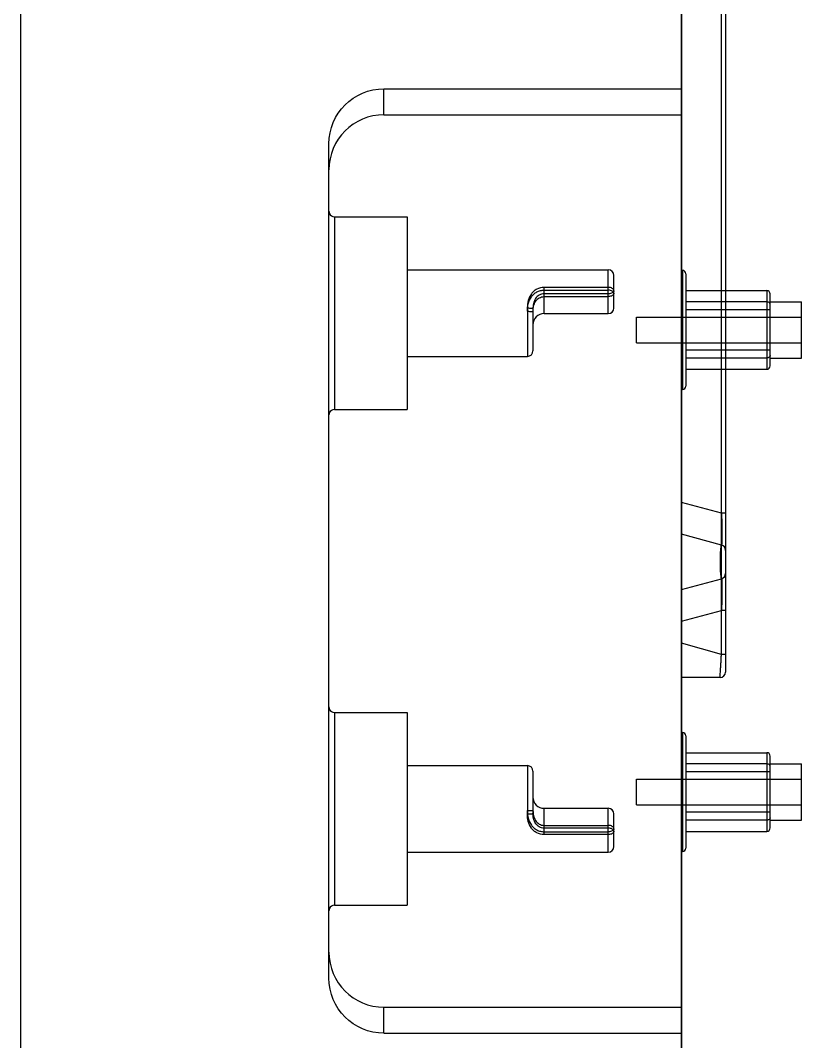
# Model space of a CAD drawing. Header units: millimetres. Extents: x 27300 to 28436, y -21252 to -20448.
# Drawn here: x 27525.7 to 27596.6, y -20778.1 to -20685.4 of the extents above; entities that cross this region are included whole.
import ezdxf

# ---------------------------------------------------------------- set-up
doc = ezdxf.new("R2010")
doc.units = ezdxf.units.MM
doc.header["$LTSCALE"] = 8
doc.layers.add('Cav-cor', color=30, linetype='Continuous')
doc.layers.add('WT', color=4, linetype='Continuous')

# ---------------------------------------------------------------- blocks, each defined once
blk = doc.blocks.new('20160901.200809')
at = {"layer": 'Cav-cor', "color": 241}
for p, q in [((-0.396, -29.877), (-0.396, 122.552)), ((3.604, 115.642), (3.604, 9.07)), ((3.233, 10.668), (3.233, 80.69)), ((-27.396, 62.007), (-0.396, 62.007)), ((-27.396, 59.649), (-27.396, 62.007)), ((-27.396, 59.649), (-0.396, 59.649)), ((-32.396, -18.703), (-32.396, 57)), ((-31.896, 50.399), (-25.296, 50.399)), ((-31.896, 50.399), (-31.896, 32.899)), ((-25.296, 50.399), (-25.296, 32.899)), ((-25.296, 45.576), (-7.038, 45.576)), ((-7.038, 41.598), (-7.038, 45.576)), ((-0.396, 45.525), (-0.306, 45.525)), ((-0.306, 45.525), (-0.306, 34.713)), ((-6.528, 42.108), (-6.528, 45.066)), ((0, 45.219), (0, 35.019)), ((-7.038, 43.981), (-12.852, 43.981)), ((-12.852, 41.598), (-12.852, 43.981)), ((-12.852, 43.728), (-7.038, 43.728)), ((0, 43.689), (7.344, 43.689)), ((7.344, 43.689), (7.344, 36.549)), ((-7.038, 43.399), (-12.852, 43.399)), ((-12.852, 43.146), (-7.038, 43.146)), ((7.344, 42.668), (0, 42.668)), ((7.65, 40.626), (7.65, 43.383)), ((7.65, 42.669), (10.506, 42.669)), ((10.506, 37.569), (10.506, 42.669)), ((-14.382, 42.114), (-14.382, 37.722)), ((-13.872, 42.054), (-13.872, 38.232)), ((7.65, 41.94), (0, 41.94)), ((-12.852, 41.598), (-7.038, 41.598)), ((-4.488, 41.292), (-0.396, 41.292)), ((-4.488, 38.946), (-4.488, 41.292)), ((-0.396, 41.292), (10.506, 41.292)), ((-4.488, 38.946), (-0.396, 38.946)), ((-0.396, 38.946), (10.506, 38.946)), ((7.65, 36.855), (7.65, 39.611)), ((7.65, 38.298), (0, 38.298)), ((-25.296, 37.722), (-14.382, 37.722)), ((7.344, 37.569), (0, 37.569)), ((7.65, 37.569), (10.506, 37.569)), ((0, 36.549), (7.344, 36.549)), ((-0.396, 34.713), (-0.306, 34.713)), ((-31.896, 32.899), (-25.296, 32.899)), ((3.233, 23.495), (-0.396, 24.467)), ((3.604, 23.495), (3.233, 23.495)), ((3.233, 20.597), (-0.396, 21.569)), ((-0.396, 16.569), (3.233, 17.542)), ((-0.396, 13.672), (3.233, 14.644)), ((3.604, 14.644), (3.233, 14.644)), ((3.233, 10.668), (-0.396, 11.675)), ((3.604, 10.668), (3.233, 10.668)), ((3.104, 8.569), (-0.396, 8.569)), ((-31.896, 5.399), (-25.296, 5.399)), ((-31.896, 5.399), (-31.896, -12.101)), ((-25.296, 5.399), (-25.296, -12.101)), ((-0.396, 3.585), (-0.306, 3.585)), ((-0.306, 3.585), (-0.306, -7.227)), ((0, 3.279), (0, -6.921)), ((0, 1.749), (7.344, 1.749)), ((7.344, 1.749), (7.344, -5.391)), ((7.65, -1.314), (7.65, 1.443)), ((-25.296, 0.576), (-14.382, 0.576)), ((-14.382, 0.576), (-14.382, -3.511)), ((-13.872, 0.066), (-13.872, -3.491)), ((7.344, 0.728), (0, 0.728)), ((7.65, 0), (0, 0)), ((7.65, 0.729), (10.506, 0.729)), ((10.506, -4.371), (10.506, 0.729)), ((-4.488, -0.648), (-0.396, -0.648)), ((-4.488, -2.994), (-4.488, -0.648)), ((-0.396, -0.648), (10.506, -0.648)), ((7.65, -5.085), (7.65, -2.329)), ((-14.382, -3.816), (-14.382, -3.511)), ((-13.872, -3.491), (-13.872, -3.756)), ((-12.852, -3.3), (-7.038, -3.3)), ((-12.852, -5.43), (-12.852, -3.3)), ((-7.038, -7.278), (-7.038, -3.3)), ((-4.488, -2.994), (-0.396, -2.994)), ((-0.396, -2.994), (10.506, -2.994)), ((7.65, -3.642), (0, -3.642)), ((-6.528, -6.768), (-6.528, -3.81)), ((7.344, -4.371), (0, -4.371)), ((7.65, -4.371), (10.506, -4.371)), ((-12.852, -4.848), (-7.038, -4.848)), ((-7.038, -5.101), (-12.852, -5.101)), ((-12.852, -5.43), (-7.038, -5.43)), ((-12.852, -5.683), (-12.852, -5.43)), ((0, -5.391), (7.344, -5.391)), ((-7.038, -5.683), (-12.852, -5.683)), ((-25.296, -7.278), (-7.038, -7.278)), ((-0.396, -7.227), (-0.306, -7.227)), ((-31.896, -12.101), (-25.296, -12.101)), ((-27.396, -21.351), (-0.396, -21.351)), ((-27.396, -23.709), (-27.396, -21.351)), ((-27.396, -23.709), (-0.396, -23.709))]:
    blk.add_line(p, q, dxfattribs=at)
for centre, radius, start, end in [((-27.392, 54.646), 5.003, 90.04376, 180.04298), ((-31.896, 50.899), 0.5, 180, 202.49913), ((-31.896, 50.899), 0.5, 202.49913, 270), ((-7.038, 45.066), 0.51, 0, 90), ((-0.306, 45.219), 0.306, 0, 90), ((7.344, 43.383), 0.306, 359.99997, 90), ((-7.038, 42.108), 0.51, 270, 0), ((-12.852, 40.578), 1.02, 90, 180), ((-14.382, 38.232), 0.51, 270, 0), ((7.344, 36.855), 0.306, 270, 0.00003), ((-0.306, 35.019), 0.306, 270, 0), ((-31.896, 32.399), 0.5, 157.50087, 180), ((-31.896, 32.399), 0.5, 90, 157.50087), ((3.104, 20.114), 0.5, 0, 75), ((3.104, 18.025), 0.5, 285.00028, 0.00109), ((3.104, 9.069), 0.5, 270, 0), ((-31.896, 5.899), 0.5, 180, 202.49913), ((-31.896, 5.899), 0.5, 202.49913, 270), ((-0.306, 3.279), 0.306, 0, 90), ((7.344, 1.443), 0.306, 359.99997, 90), ((-14.382, 0.066), 0.51, 0, 90), ((-12.852, -2.28), 1.02, 180, 270), ((-7.038, -3.81), 0.51, 0, 90), ((7.344, -5.085), 0.306, 270, 0.00003), ((-7.038, -6.768), 0.51, 270, 0), ((-0.306, -6.921), 0.306, 270, 0), ((-31.896, -12.601), 0.5, 157.50087, 180), ((-31.896, -12.601), 0.5, 90, 157.50087), ((-27.392, -16.348), 5.003, 179.95702, 269.95624)]:
    blk.add_arc(centre, radius, start, end, dxfattribs=at)
at = {"layer": 'Cav-cor', "color": 241, "extrusion": (0, 0, -1)}
for centre, start_param, end_param in [((-27.396, 57), 4.712389, 6.283185), ((-27.396, -18.703), 3.141593, 4.712389)]:
    blk.add_ellipse(centre, major_axis=(0, 5.007), ratio=0.99863, start_param=start_param, end_param=end_param, dxfattribs=at)
at = {"layer": 'Cav-cor', "color": 241}
for points, knots in [([(-12.852, 43.981), (-13.082, 43.981), (-13.431, 43.902), (-13.808, 43.65), (-14.108, 43.323), (-14.336, 42.796), (-14.382, 42.344), (-14.382, 42.114)], [0, 0, 0, 0, 0.255394, 0.378771, 0.500141, 0.744921, 1, 1, 1, 1]), ([(-14.382, 41.809), (-14.382, 42.042), (-14.335, 42.502), (-14.108, 43.04), (-13.809, 43.38), (-13.528, 43.577), (-13.202, 43.7), (-12.969, 43.728), (-12.852, 43.728)], [0, 0, 0, 0, 0.254421, 0.50091, 0.622911, 0.746074, 0.871886, 1, 1, 1, 1]), ([(-6.528, 43.678), (-6.528, 43.719), (-6.562, 43.809), (-6.682, 43.905), (-6.847, 43.967), (-6.972, 43.981), (-7.038, 43.981)], [0, 0, 0, 0, 0.189609, 0.419026, 0.695102, 1, 1, 1, 1]), ([(-6.528, 43.458), (-6.528, 43.495), (-6.565, 43.578), (-6.685, 43.661), (-6.848, 43.715), (-6.973, 43.728), (-7.038, 43.728)], [0, 0, 0, 0, 0.177131, 0.403463, 0.685039, 1, 1, 1, 1]), ([(-6.528, 43.678), (-6.528, 43.64), (-6.564, 43.555), (-6.684, 43.468), (-6.848, 43.411), (-6.973, 43.399), (-7.038, 43.399)], [0, 0, 0, 0, 0.180691, 0.407864, 0.68787, 1, 1, 1, 1]), ([(-12.852, 43.399), (-13.008, 43.399), (-13.248, 43.337), (-13.5, 43.148), (-13.698, 42.904), (-13.842, 42.529), (-13.872, 42.212), (-13.872, 42.054)], [0, 0, 0, 0, 0.249476, 0.373415, 0.497257, 0.747102, 1, 1, 1, 1]), ([(-13.872, 41.788), (-13.872, 41.947), (-13.841, 42.264), (-13.671, 42.713), (-13.328, 43.062), (-13.009, 43.146), (-12.852, 43.146)], [0, 0, 0, 0, 0.251542, 0.502769, 0.750648, 1, 1, 1, 1]), ([(-6.528, 43.458), (-6.528, 43.416), (-6.562, 43.324), (-6.682, 43.225), (-6.847, 43.161), (-6.972, 43.146), (-7.038, 43.146)], [0, 0, 0, 0, 0.192754, 0.423016, 0.697704, 1, 1, 1, 1]), ([(7.65, 42.45), (7.65, 42.479), (7.631, 42.541), (7.56, 42.612), (7.46, 42.658), (7.383, 42.668), (7.344, 42.668)], [0, 0, 0, 0, 0.210617, 0.44617, 0.71304, 1, 1, 1, 1]), ([(-14.382, 42.114), (-14.317, 42.114), (-14.197, 42.111), (-14.055, 42.101), (-13.963, 42.089), (-13.916, 42.079), (-13.887, 42.07), (-13.872, 42.059), (-13.872, 42.054)], [0, 0, 0, 0, 0.375453, 0.694541, 0.817798, 0.910617, 0.970526, 1, 1, 1, 1]), ([(-14.382, 41.809), (-14.317, 41.809), (-14.222, 41.809), (-14.102, 41.806), (-14.026, 41.804), (-13.963, 41.801), (-13.921, 41.798), (-13.896, 41.795), (-13.883, 41.793), (-13.876, 41.791), (-13.872, 41.79), (-13.872, 41.788)], [0, 0, 0, 0, 0.381571, 0.553938, 0.705051, 0.829217, 0.921606, 0.954788, 0.978854, 0.993748, 1, 1, 1, 1]), ([(7.646, 40.119), (7.646, 40.161), (7.646, 40.331), (7.65, 40.5), (7.65, 40.626)], [0, 0, 0, 0, 0.251536, 1, 1, 1, 1]), ([(7.65, 39.611), (7.65, 39.653), (7.649, 39.823), (7.646, 39.992), (7.646, 40.119)], [0, 0, 0, 0, 0.247754, 1, 1, 1, 1]), ([(7.65, 37.788), (7.65, 37.759), (7.631, 37.697), (7.56, 37.626), (7.46, 37.58), (7.383, 37.569), (7.344, 37.569)], [0, 0, 0, 0, 0.210617, 0.44617, 0.71304, 1, 1, 1, 1]), ([(3.233, 23.495), (3.241, 23.305), (3.254, 22.931), (3.269, 22.388), (3.279, 21.887), (3.282, 21.45), (3.28, 21.133), (3.275, 20.926), (3.27, 20.808), (3.263, 20.717), (3.257, 20.658), (3.249, 20.624), (3.245, 20.609), (3.238, 20.596), (3.233, 20.597)], [0, 0, 0, 0, 0.196242, 0.385759, 0.560865, 0.713829, 0.837866, 0.887406, 0.928034, 0.959514, 0.981764, 0.989462, 0.994936, 1, 1, 1, 1]), ([(3.233, 20.597), (3.223, 20.6), (3.207, 20.57), (3.196, 20.537), (3.184, 20.487), (3.174, 20.426), (3.158, 20.317), (3.141, 20.152), (3.125, 19.922), (3.109, 19.557), (3.101, 19.069), (3.109, 18.582), (3.125, 18.216), (3.141, 17.987), (3.158, 17.821), (3.174, 17.713), (3.184, 17.651), (3.196, 17.602), (3.207, 17.568), (3.223, 17.539), (3.233, 17.542)], [0, 0, 0, 0, 0.010793, 0.022338, 0.038323, 0.058706, 0.083352, 0.144617, 0.220003, 0.306703, 0.500032, 0.69334, 0.780026, 0.8554, 0.916657, 0.9413, 0.961681, 0.977664, 0.989208, 1, 1, 1, 1]), ([(3.233, 17.542), (3.238, 17.543), (3.245, 17.53), (3.249, 17.515), (3.257, 17.48), (3.263, 17.422), (3.27, 17.33), (3.275, 17.213), (3.28, 17.005), (3.282, 16.689), (3.279, 16.251), (3.269, 15.75), (3.254, 15.207), (3.241, 14.834), (3.233, 14.644)], [0, 0, 0, 0, 0.005064, 0.010538, 0.018236, 0.040485, 0.071964, 0.112591, 0.16213, 0.286164, 0.439129, 0.614237, 0.803757, 1, 1, 1, 1]), ([(3.104, 8.569), (3.103, 8.566), (3.107, 8.596), (3.106, 8.611), (3.111, 8.671), (3.115, 8.738), (3.121, 8.829), (3.131, 8.982), (3.145, 9.213), (3.165, 9.528), (3.187, 9.885), (3.21, 10.27), (3.226, 10.534), (3.233, 10.668)], [0, 0, 0, 0, 0.004962, 0.019761, 0.044207, 0.078038, 0.12084, 0.172149, 0.297912, 0.449982, 0.622192, 0.807855, 1, 1, 1, 1]), ([(7.65, 0.51), (7.65, 0.539), (7.631, 0.601), (7.56, 0.672), (7.46, 0.718), (7.383, 0.728), (7.344, 0.728)], [0, 0, 0, 0, 0.210617, 0.44617, 0.71304, 1, 1, 1, 1]), ([(7.646, -1.821), (7.646, -1.779), (7.646, -1.609), (7.65, -1.44), (7.65, -1.314)], [0, 0, 0, 0, 0.251536, 1, 1, 1, 1]), ([(7.65, -2.329), (7.65, -2.287), (7.649, -2.117), (7.646, -1.948), (7.646, -1.821)], [0, 0, 0, 0, 0.247754, 1, 1, 1, 1]), ([(-14.382, -3.511), (-14.317, -3.511), (-14.222, -3.511), (-14.102, -3.508), (-14.026, -3.506), (-13.963, -3.503), (-13.921, -3.5), (-13.896, -3.497), (-13.883, -3.495), (-13.876, -3.493), (-13.872, -3.492), (-13.872, -3.491)], [0, 0, 0, 0, 0.381571, 0.553938, 0.705051, 0.829217, 0.921606, 0.954788, 0.978854, 0.993748, 1, 1, 1, 1]), ([(-14.382, -3.511), (-14.382, -3.744), (-14.335, -4.204), (-14.108, -4.742), (-13.809, -5.082), (-13.528, -5.279), (-13.202, -5.402), (-12.969, -5.43), (-12.852, -5.43)], [0, 0, 0, 0, 0.254421, 0.50091, 0.622911, 0.746074, 0.871886, 1, 1, 1, 1]), ([(-13.872, -3.491), (-13.872, -3.649), (-13.841, -3.966), (-13.671, -4.415), (-13.328, -4.764), (-13.009, -4.848), (-12.852, -4.848)], [0, 0, 0, 0, 0.251542, 0.502769, 0.750648, 1, 1, 1, 1]), ([(-14.382, -3.816), (-14.317, -3.816), (-14.197, -3.814), (-14.055, -3.803), (-13.963, -3.791), (-13.916, -3.781), (-13.887, -3.772), (-13.872, -3.761), (-13.872, -3.756)], [0, 0, 0, 0, 0.375453, 0.694541, 0.817798, 0.910617, 0.970526, 1, 1, 1, 1]), ([(-12.852, -5.683), (-13.082, -5.683), (-13.431, -5.604), (-13.808, -5.352), (-14.108, -5.025), (-14.336, -4.498), (-14.382, -4.046), (-14.382, -3.816)], [0, 0, 0, 0, 0.255394, 0.378771, 0.500141, 0.744921, 1, 1, 1, 1]), ([(-12.852, -5.101), (-13.008, -5.101), (-13.248, -5.039), (-13.5, -4.85), (-13.698, -4.606), (-13.842, -4.231), (-13.872, -3.914), (-13.872, -3.756)], [0, 0, 0, 0, 0.249476, 0.373415, 0.497257, 0.747102, 1, 1, 1, 1]), ([(7.65, -4.152), (7.65, -4.181), (7.631, -4.243), (7.56, -4.314), (7.46, -4.36), (7.383, -4.371), (7.344, -4.371)], [0, 0, 0, 0, 0.210617, 0.44617, 0.71304, 1, 1, 1, 1]), ([(-6.528, -5.16), (-6.528, -5.118), (-6.562, -5.026), (-6.682, -4.927), (-6.847, -4.863), (-6.972, -4.848), (-7.038, -4.848)], [0, 0, 0, 0, 0.192754, 0.423016, 0.697704, 1, 1, 1, 1]), ([(-6.528, -5.38), (-6.528, -5.342), (-6.564, -5.257), (-6.684, -5.17), (-6.848, -5.114), (-6.973, -5.101), (-7.038, -5.101)], [0, 0, 0, 0, 0.180691, 0.407864, 0.68787, 1, 1, 1, 1]), ([(-6.528, -5.16), (-6.528, -5.197), (-6.565, -5.28), (-6.685, -5.363), (-6.848, -5.418), (-6.973, -5.43), (-7.038, -5.43)], [0, 0, 0, 0, 0.177131, 0.403463, 0.685039, 1, 1, 1, 1]), ([(-6.528, -5.38), (-6.528, -5.421), (-6.562, -5.511), (-6.682, -5.607), (-6.847, -5.669), (-6.972, -5.683), (-7.038, -5.683)], [0, 0, 0, 0, 0.189609, 0.419026, 0.695102, 1, 1, 1, 1])]:
    blk.add_open_spline(points, degree=3, knots=knots, dxfattribs=at)

msp = doc.modelspace()

# ---------------------------------------------------------------- linework, layer by layer
at = {"layer": 'Cav-cor', "color": 241}
for p, q in [((27525.712, -20538.931), (27525.712, -20798.931)), ((27585.712, -20538.931), (27585.712, -20798.931))]:
    msp.add_line(p, q, dxfattribs=at)

# ---------------------------------------------------------------- block references
at = {"layer": 'WT'}
msp.add_blockref('20160901.200809', (27586.108, -20753.58), dxfattribs=at)

doc.saveas('drawing.dxf')
